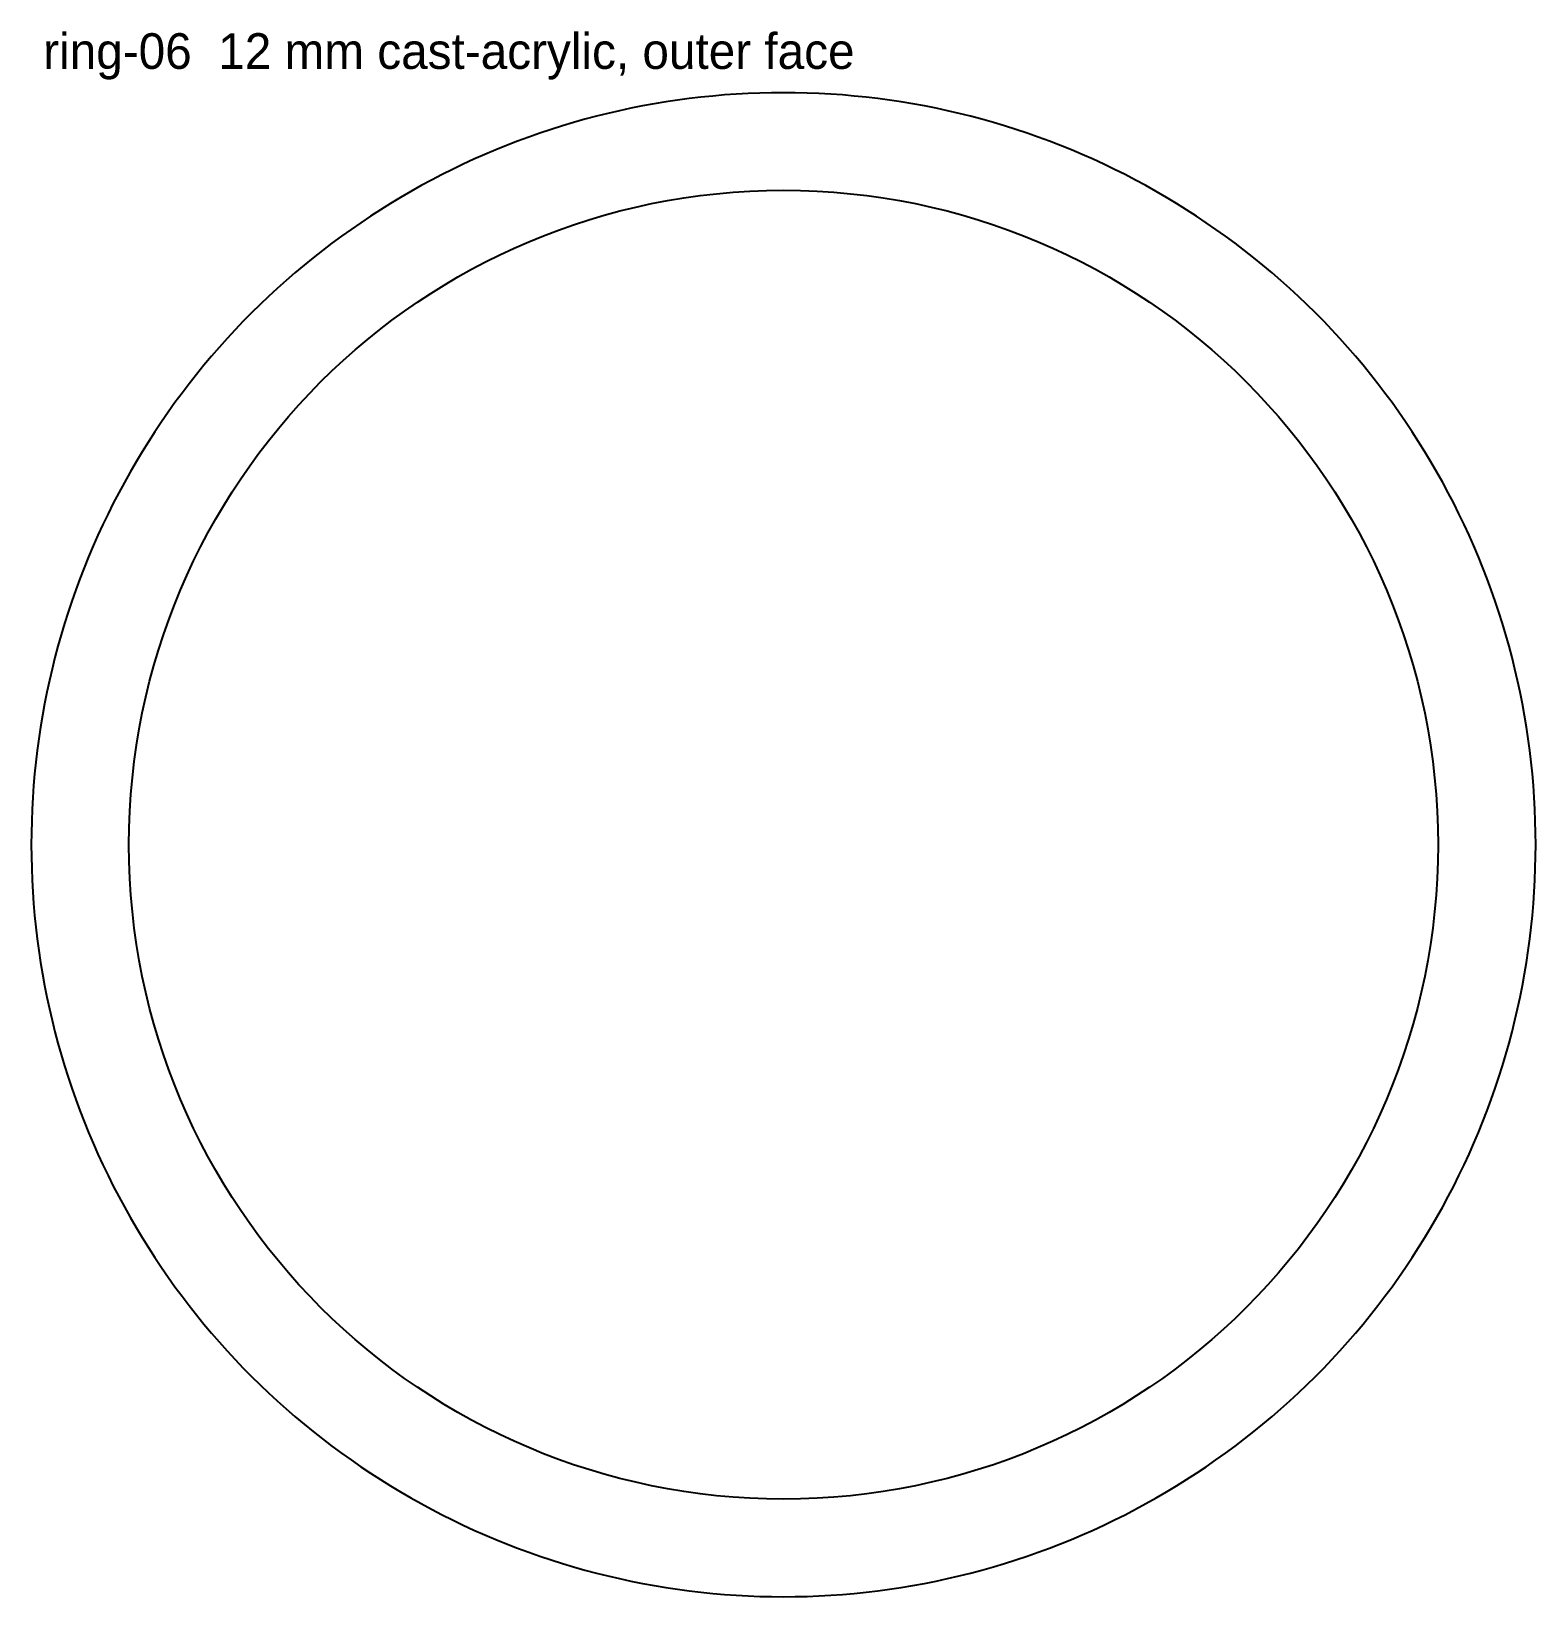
# Model space of a CAD drawing. Header units: millimetres. Extents: x 0 to 253, y 0 to 263.
import ezdxf

# ---------------------------------------------------------------- set-up
doc = ezdxf.new("R2010")
doc.units = ezdxf.units.MM
for name, color, linetype in [('CUT_INSIDE', 5, 'Continuous'), ('CUT_OUTSIDE', 1, 'Continuous'), ('NOTES', 7, 'Continuous')]:
    doc.layers.add(name, color=color, linetype=linetype)

msp = doc.modelspace()

# ---------------------------------------------------------------- linework, layer by layer
at = {"layer": 'CUT_INSIDE'}
msp.add_circle((126.49, 126.49), 110.07, dxfattribs=at)
at = {"layer": 'CUT_OUTSIDE'}
msp.add_lwpolyline([(252.98, 126.49), (252.97, 128.48), (252.92, 130.46), (252.84, 132.45), (252.73, 134.43), (252.59, 136.42), (252.42, 138.39), (252.22, 140.37), (251.98, 142.34), (251.72, 144.31), (251.42, 146.28), (251.1, 148.24), (250.74, 150.19), (250.35, 152.14), (249.94, 154.08), (249.49, 156.02), (249.01, 157.95), (248.5, 159.87), (247.96, 161.78), (247.39, 163.68), (246.79, 165.58), (246.16, 167.46), (245.5, 169.34), (244.82, 171.2), (244.1, 173.06), (243.35, 174.9), (242.58, 176.73), (241.78, 178.54), (240.94, 180.35), (240.08, 182.14), (239.2, 183.92), (238.28, 185.68), (237.34, 187.43), (236.37, 189.16), (235.37, 190.88), (234.34, 192.58), (233.29, 194.27), (232.21, 195.94), (231.11, 197.59), (229.98, 199.22), (228.82, 200.84), (227.64, 202.44), (226.44, 204.02), (225.21, 205.58), (223.95, 207.12), (222.68, 208.64), (221.37, 210.14), (220.05, 211.62), (218.7, 213.08), (217.33, 214.52), (215.93, 215.93), (214.52, 217.33), (213.08, 218.7), (211.62, 220.05), (210.14, 221.37), (208.64, 222.68), (207.12, 223.95), (205.58, 225.21), (204.02, 226.44), (202.44, 227.64), (200.84, 228.82), (199.22, 229.98), (197.59, 231.11), (195.94, 232.21), (194.27, 233.29), (192.58, 234.34), (190.88, 235.37), (189.16, 236.37), (187.43, 237.34), (185.68, 238.28), (183.92, 239.2), (182.14, 240.08), (180.35, 240.94), (178.54, 241.78), (176.73, 242.58), (174.9, 243.35), (173.06, 244.1), (171.2, 244.82), (169.34, 245.5), (167.46, 246.16), (165.58, 246.79), (163.68, 247.39), (161.78, 247.96), (159.87, 248.5), (157.95, 249.01), (156.02, 249.49), (154.08, 249.94), (152.14, 250.35), (150.19, 250.74), (148.24, 251.1), (146.28, 251.42), (144.31, 251.72), (142.34, 251.98), (140.37, 252.22), (138.39, 252.42), (136.42, 252.59), (134.43, 252.73), (132.45, 252.84), (130.46, 252.92), (128.48, 252.97), (126.49, 252.98), (124.5, 252.97), (122.52, 252.92), (120.53, 252.84), (118.55, 252.73), (116.57, 252.59), (114.59, 252.42), (112.61, 252.22), (110.64, 251.98), (108.67, 251.72), (106.7, 251.42), (104.74, 251.1), (102.79, 250.74), (100.84, 250.35), (98.9, 249.94), (96.96, 249.49), (95.03, 249.01), (93.11, 248.5), (91.2, 247.96), (89.3, 247.39), (87.4, 246.79), (85.52, 246.16), (83.64, 245.5), (81.78, 244.82), (79.93, 244.1), (78.09, 243.35), (76.26, 242.58), (74.44, 241.78), (72.63, 240.94), (70.84, 240.08), (69.07, 239.2), (67.3, 238.28), (65.55, 237.34), (63.82, 236.37), (62.1, 235.37), (60.4, 234.34), (58.71, 233.29), (57.04, 232.21), (55.39, 231.11), (53.76, 229.98), (52.14, 228.82), (50.54, 227.64), (48.96, 226.44), (47.4, 225.21), (45.86, 223.95), (44.34, 222.68), (42.84, 221.37), (41.36, 220.05), (39.9, 218.7), (38.46, 217.33), (37.05, 215.93), (35.65, 214.52), (34.28, 213.08), (32.93, 211.62), (31.61, 210.14), (30.31, 208.64), (29.03, 207.12), (27.77, 205.58), (26.54, 204.02), (25.34, 202.44), (24.16, 200.84), (23, 199.22), (21.87, 197.59), (20.77, 195.94), (19.69, 194.27), (18.64, 192.58), (17.61, 190.88), (16.62, 189.16), (15.65, 187.43), (14.7, 185.68), (13.79, 183.92), (12.9, 182.14), (12.04, 180.35), (11.21, 178.54), (10.4, 176.73), (9.63, 174.9), (8.88, 173.06), (8.17, 171.2), (7.48, 169.34), (6.82, 167.46), (6.19, 165.58), (5.59, 163.68), (5.02, 161.78), (4.48, 159.87), (3.97, 157.95), (3.49, 156.02), (3.05, 154.08), (2.63, 152.14), (2.24, 150.19), (1.88, 148.24), (1.56, 146.28), (1.26, 144.31), (1, 142.34), (0.76, 140.37), (0.56, 138.39), (0.39, 136.42), (0.25, 134.43), (0.14, 132.45), (0.06, 130.46), (0.02, 128.48), (0, 126.49), (0.02, 124.5), (0.06, 122.52), (0.14, 120.53), (0.25, 118.55), (0.39, 116.57), (0.56, 114.59), (0.76, 112.61), (1, 110.64), (1.26, 108.67), (1.56, 106.7), (1.88, 104.74), (2.24, 102.79), (2.63, 100.84), (3.05, 98.9), (3.49, 96.96), (3.97, 95.03), (4.48, 93.11), (5.02, 91.2), (5.59, 89.3), (6.19, 87.4), (6.82, 85.52), (7.48, 83.64), (8.17, 81.78), (8.88, 79.93), (9.63, 78.09), (10.4, 76.26), (11.21, 74.44), (12.04, 72.63), (12.9, 70.84), (13.79, 69.07), (14.7, 67.3), (15.65, 65.55), (16.62, 63.82), (17.61, 62.1), (18.64, 60.4), (19.69, 58.71), (20.77, 57.04), (21.87, 55.39), (23, 53.76), (24.16, 52.14), (25.34, 50.54), (26.54, 48.96), (27.77, 47.4), (29.03, 45.86), (30.31, 44.34), (31.61, 42.84), (32.93, 41.36), (34.28, 39.9), (35.65, 38.46), (37.05, 37.05), (38.46, 35.65), (39.9, 34.28), (41.36, 32.93), (42.84, 31.61), (44.34, 30.31), (45.86, 29.03), (47.4, 27.77), (48.96, 26.54), (50.54, 25.34), (52.14, 24.16), (53.76, 23), (55.39, 21.87), (57.04, 20.77), (58.71, 19.69), (60.4, 18.64), (62.1, 17.61), (63.82, 16.62), (65.55, 15.65), (67.3, 14.7), (69.07, 13.79), (70.84, 12.9), (72.63, 12.04), (74.44, 11.21), (76.26, 10.4), (78.09, 9.63), (79.93, 8.88), (81.78, 8.17), (83.64, 7.48), (85.52, 6.82), (87.4, 6.19), (89.3, 5.59), (91.2, 5.02), (93.11, 4.48), (95.03, 3.97), (96.96, 3.49), (98.9, 3.05), (100.84, 2.63), (102.79, 2.24), (104.74, 1.88), (106.7, 1.56), (108.67, 1.26), (110.64, 1), (112.61, 0.76), (114.59, 0.56), (116.57, 0.39), (118.55, 0.25), (120.53, 0.14), (122.52, 0.06), (124.5, 0.02), (126.49, 0), (128.48, 0.02), (130.46, 0.06), (132.45, 0.14), (134.43, 0.25), (136.42, 0.39), (138.39, 0.56), (140.37, 0.76), (142.34, 1), (144.31, 1.26), (146.28, 1.56), (148.24, 1.88), (150.19, 2.24), (152.14, 2.63), (154.08, 3.05), (156.02, 3.49), (157.95, 3.97), (159.87, 4.48), (161.78, 5.02), (163.68, 5.59), (165.58, 6.19), (167.46, 6.82), (169.34, 7.48), (171.2, 8.17), (173.06, 8.88), (174.9, 9.63), (176.73, 10.4), (178.54, 11.21), (180.35, 12.04), (182.14, 12.9), (183.92, 13.79), (185.68, 14.7), (187.43, 15.65), (189.16, 16.62), (190.88, 17.61), (192.58, 18.64), (194.27, 19.69), (195.94, 20.77), (197.59, 21.87), (199.22, 23), (200.84, 24.16), (202.44, 25.34), (204.02, 26.54), (205.58, 27.77), (207.12, 29.03), (208.64, 30.31), (210.14, 31.61), (211.62, 32.93), (213.08, 34.28), (214.52, 35.65), (215.93, 37.05), (217.33, 38.46), (218.7, 39.9), (220.05, 41.36), (221.37, 42.84), (222.68, 44.34), (223.95, 45.86), (225.21, 47.4), (226.44, 48.96), (227.64, 50.54), (228.82, 52.14), (229.98, 53.76), (231.11, 55.39), (232.21, 57.04), (233.29, 58.71), (234.34, 60.4), (235.37, 62.1), (236.37, 63.82), (237.34, 65.55), (238.28, 67.3), (239.2, 69.07), (240.08, 70.84), (240.94, 72.63), (241.78, 74.44), (242.58, 76.26), (243.35, 78.09), (244.1, 79.93), (244.82, 81.78), (245.5, 83.64), (246.16, 85.52), (246.79, 87.4), (247.39, 89.3), (247.96, 91.2), (248.5, 93.11), (249.01, 95.03), (249.49, 96.96), (249.94, 98.9), (250.35, 100.84), (250.74, 102.79), (251.1, 104.74), (251.42, 106.7), (251.72, 108.67), (251.98, 110.64), (252.22, 112.61), (252.42, 114.59), (252.59, 116.57), (252.73, 118.55), (252.84, 120.53), (252.92, 122.52), (252.97, 124.5), (252.98, 126.49)], close=True, dxfattribs=at)

# ---------------------------------------------------------------- texts
at = {"layer": 'NOTES'}
msp.add_text('ring-06  12 mm cast-acrylic, outer face', height=6, dxfattribs=at).set_placement((2, 256.98))

doc.saveas('drawing.dxf')
